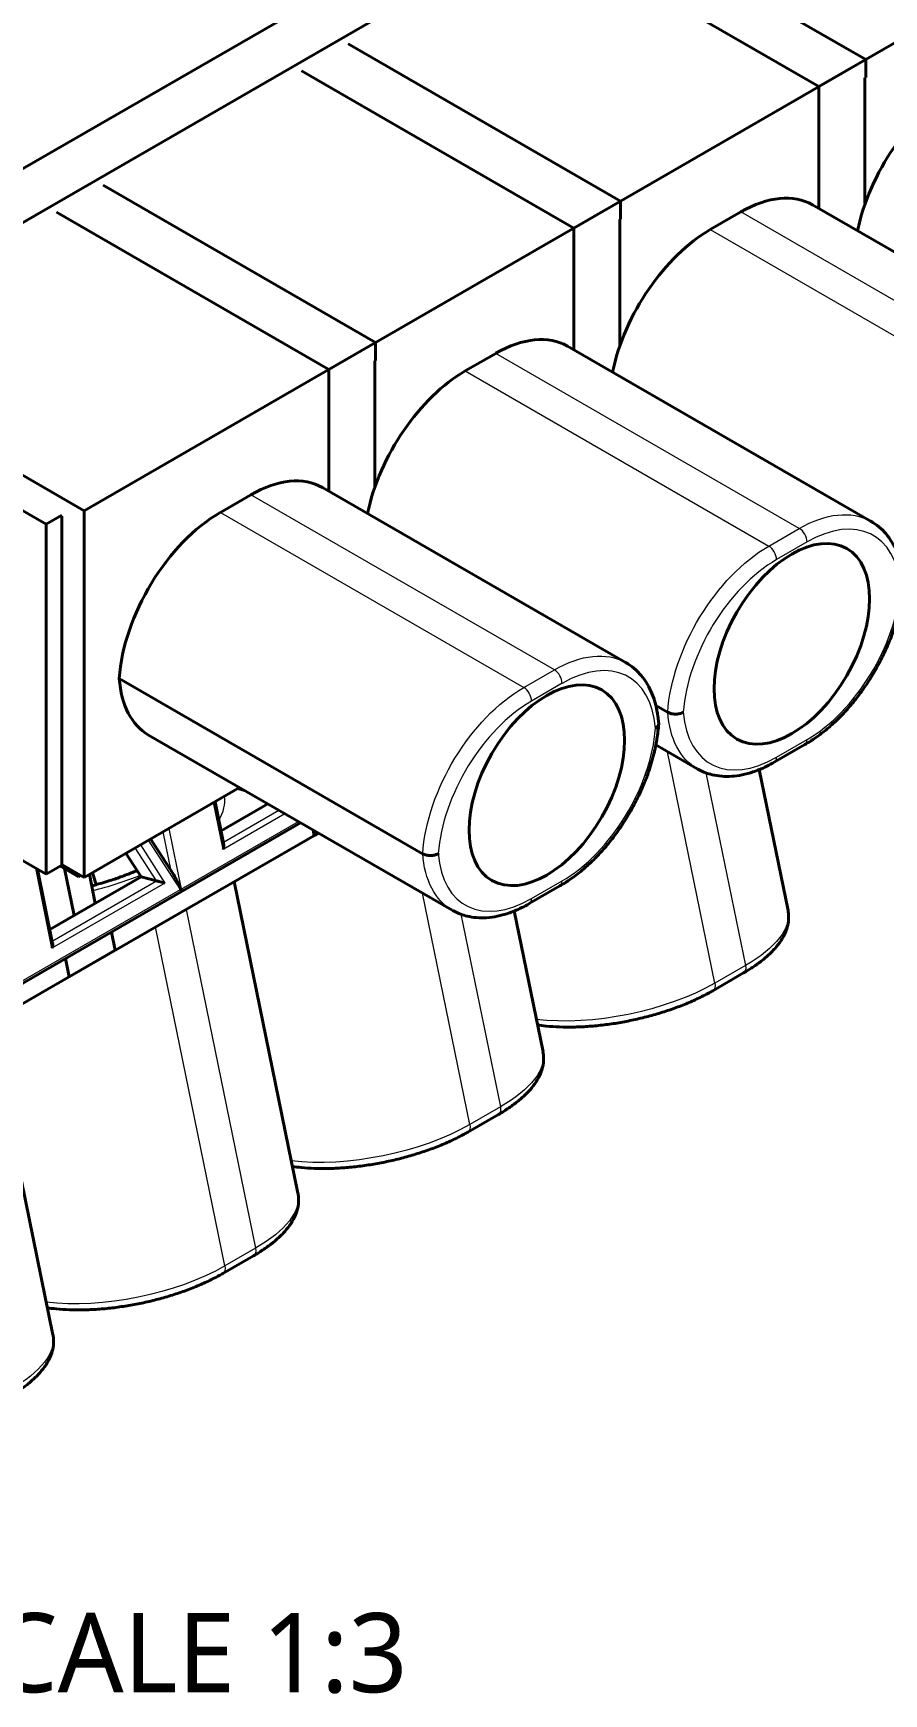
# Model space of a CAD drawing. Header units: inches. Extents: x 0 to 11, y 0 to 8.5.
# Drawn here: x 7.448 to 8.737, y 4.602 to 7.118 of the extents above; entities that cross this region are included whole.
import ezdxf

# ---------------------------------------------------------------- set-up
doc = ezdxf.new("R2010")
doc.units = ezdxf.units.IN
doc.header["$LTSCALE"] = 0.5
doc.header["$MEASUREMENT"] = 0
for name, color, linetype, lineweight in [('ANNOTATION_TEXT', 7, 'Continuous', 25), ('TANGENT_LINES', 7, 'Continuous', 15), ('Visible', 7, 'Continuous', 40)]:
    doc.layers.add(name, color=color, linetype=linetype, lineweight=lineweight)
doc.styles.add('Onshape-Standard-View-Label', font='NotoSans-Regular.ttf', dxfattribs={"height": 0.12})

msp = doc.modelspace()

# ---------------------------------------------------------------- linework, layer by layer
at = {"layer": 'TANGENT_LINES'}
for p, q in [((8.9798, 6.5817), (8.5202, 6.847)), ((8.4739, 6.8203), (8.9335, 6.5549)), ((8.6087, 6.3674), (8.1491, 6.6328)), ((8.1028, 6.6061), (8.5625, 6.3407)), ((8.2377, 6.1532), (7.778, 6.4185)), ((7.7318, 6.3918), (8.1914, 6.1265)), ((8.5625, 6.3407), (8.6087, 6.3674)), ((8.6205, 6.347), (8.5743, 6.3203)), ((8.1914, 6.1265), (8.2377, 6.1532)), ((8.2495, 6.1328), (8.2032, 6.106)), ((8.5743, 6.0209), (8.6205, 6.0476)), ((8.4808, 5.6785), (8.4091, 6.0292)), ((8.4673, 5.9974), (8.5271, 5.7052)), ((7.7361, 5.8812), (7.7216, 5.9522)), ((7.7364, 5.8919), (7.8206, 5.9405)), ((7.6538, 5.913), (7.6726, 5.8209)), ((7.6726, 5.8209), (7.8501, 5.9234)), ((7.8297, 5.9352), (7.7361, 5.8812)), ((7.6107, 5.8881), (7.6479, 5.8302)), ((7.6714, 5.8203), (7.6231, 5.8953)), ((7.6573, 5.8486), (7.6452, 5.908)), ((7.6351, 5.8334), (7.6028, 5.8836)), ((7.4768, 5.7315), (7.4521, 5.8527)), ((7.4915, 5.8569), (7.5172, 5.842)), ((7.5172, 5.842), (7.5184, 5.8427)), ((7.537, 5.8456), (7.5423, 5.8274)), ((7.4133, 5.6712), (7.6714, 5.8203)), ((7.6479, 5.8302), (7.4768, 5.7315)), ((7.4771, 5.7422), (7.6351, 5.8334)), ((8.1097, 5.4643), (8.038, 5.815)), ((8.2032, 5.8067), (8.2495, 5.8334)), ((7.6799, 5.7903), (7.7849, 5.2768)), ((7.7387, 5.25), (7.6336, 5.7636)), ((8.0962, 5.7831), (8.156, 5.491)), ((8.5271, 5.7052), (8.4808, 5.6785)), ((8.156, 5.491), (8.1097, 5.4643)), ((7.7849, 5.2768), (7.7387, 5.25))]:
    msp.add_line(p, q, dxfattribs=at)
at = {"layer": 'TANGENT_LINES', "extrusion": (0, 0, -1)}
for centre, major_axis, ratio, start_param, end_param in [((8.6087, 6.19), (-0.1086, -0.1882), 0.57735, 2.356194, 3.133884), ((8.5625, 6.1633), (-0.1086, -0.1882), 0.57735, 0.865008, 2.356194), ((8.2377, 5.9758), (-0.1086, -0.1882), 0.57735, 2.356194, 3.133884), ((8.1914, 5.9491), (-0.1086, -0.1882), 0.57735, 0.865008, 2.356194), ((8.5625, 6.1915), (-0.1086, -0.1882), 0.57735, 12.566371, 13.272159), ((8.1914, 5.9773), (-0.1086, -0.1882), 0.57735, 12.566371, 13.272159), ((8.3787, 5.745), (0.2129, 0.0436), 0.408248, 0, 0.886077), ((8.5157, 5.7083), (-0.0083, 0.0144), 0.57735, 2.094395, 3.141593), ((8.3324, 5.7183), (0.2129, 0.0436), 0.408248, 0.886077, 2.262101), ((8.4694, 5.6816), (-0.0083, 0.0144), 0.57735, 2.094395, 3.141887), ((8.0076, 5.5308), (0.2129, 0.0436), 0.408248, 12.566371, 13.452448), ((8.1446, 5.494), (-0.0083, 0.0144), 0.57735, 2.094395, 3.141593), ((7.9613, 5.504), (0.2129, 0.0436), 0.408248, 0.886077, 2.262101), ((8.0984, 5.4673), (-0.0083, 0.0144), 0.57735, 2.094395, 3.141887), ((7.6365, 5.3165), (0.2129, 0.0436), 0.408248, 12.566371, 13.452448), ((7.7736, 5.2798), (-0.0083, 0.0144), 0.57735, 2.094395, 3.141593), ((7.5903, 5.2898), (0.2129, 0.0436), 0.408248, 0.886077, 2.262101), ((7.7273, 5.2531), (-0.0083, 0.0144), 0.57735, 2.094395, 3.141887), ((7.2655, 5.1023), (0.2129, 0.0436), 0.408248, 0, 0.886077)]:
    msp.add_ellipse(centre, major_axis=major_axis, ratio=ratio, start_param=start_param, end_param=end_param, dxfattribs=at)
at = {"layer": 'TANGENT_LINES'}
for centre, major_axis, ratio, start_param, end_param in [((8.6087, 6.3538), (0.0083, -0.0144), 0.57735, 0.785398, 2.356194), ((8.6205, 6.1832), (0.1003, 0.1737), 0.57735, 11.867212, 13.351769), ((8.5625, 6.3271), (0.0083, -0.0144), 0.57735, 0.785398, 2.356194), ((8.5743, 6.1565), (0.1003, 0.1737), 0.57735, 0.785398, 2.269955), ((8.6205, 6.2114), (0.1003, 0.1737), 0.57735, 10.210176, 11.694733), ((8.2495, 5.969), (0.1003, 0.1737), 0.57735, 11.867212, 13.351769), ((8.2377, 6.1396), (0.0083, -0.0144), 0.57735, 0.785398, 2.356194), ((8.1914, 6.1129), (0.0083, -0.0144), 0.57735, 0.785398, 2.356194), ((8.2032, 5.9422), (0.1003, 0.1737), 0.57735, 0.785398, 2.269955), ((8.5743, 6.1847), (0.1003, 0.1737), 0.57735, 8.725619, 10.210176), ((8.2495, 5.9972), (0.1003, 0.1737), 0.57735, 10.210176, 11.694733), ((8.6087, 6.0544), (0.0083, -0.0144), 0.57735, 0.000194, 0.785398), ((8.5625, 6.0277), (0.0083, -0.0144), 0.57735, 0.000188, 0.785398), ((7.4928, 5.9131), (-0.2449, -0.0501), 0.408248, 2.786386, 3.126036), ((8.2032, 5.9705), (0.1003, 0.1737), 0.57735, 8.725619, 10.210176), ((7.4928, 5.9131), (-0.2449, -0.0501), 0.408248, 1.674126, 1.986929), ((8.2377, 5.8402), (0.0083, -0.0144), 0.57735, 0.000194, 0.785398), ((8.1914, 5.8135), (0.0083, -0.0144), 0.57735, 0.000188, 0.785398)]:
    msp.add_ellipse(centre, major_axis=major_axis, ratio=ratio, start_param=start_param, end_param=end_param, dxfattribs=at)
at = {"layer": 'Visible'}
for p, q in [((7.0183, 6.6737), (8.5976, 7.5854)), ((7.0891, 6.6329), (8.6683, 7.5446)), ((8.7092, 7.0778), (8.2966, 7.316)), ((8.6385, 7.037), (8.2259, 7.2752)), ((8.6385, 7.037), (9.0803, 7.292)), ((8.3381, 6.8635), (7.9255, 7.1018)), ((8.2674, 6.8227), (8.7092, 7.0778)), ((8.7092, 7.0778), (8.7092, 7.0506)), ((8.2674, 6.8227), (7.8548, 7.0609)), ((8.7081, 7.05), (8.7092, 7.0506)), ((8.7081, 7.05), (8.7081, 6.8587)), ((8.6385, 6.8522), (8.6385, 7.037)), ((7.967, 6.6493), (7.5544, 6.8875)), ((7.8963, 6.6085), (7.4837, 6.8467)), ((7.8963, 6.6085), (8.3381, 6.8635)), ((8.3381, 6.8635), (8.3381, 6.8363)), ((8.4739, 6.8203), (8.5202, 6.847)), ((9.0885, 6.5924), (8.6288, 6.8578)), ((8.2674, 6.638), (8.2674, 6.8227)), ((8.3371, 6.8357), (8.3381, 6.8363)), ((8.3371, 6.8357), (8.3371, 6.6445)), ((7.4682, 6.3738), (6.972, 6.6603)), ((7.5253, 6.3942), (7.967, 6.6493)), ((7.967, 6.6493), (7.967, 6.6221)), ((8.7174, 6.3782), (8.2578, 6.6435)), ((7.5253, 6.3942), (7.1126, 6.6325)), ((7.966, 6.6215), (7.967, 6.6221)), ((7.966, 6.6215), (7.966, 6.4302)), ((8.1028, 6.6061), (8.1491, 6.6328)), ((7.8963, 6.4237), (7.8963, 6.6085)), ((7.7318, 6.3918), (7.778, 6.4185)), ((8.3463, 6.1639), (7.8867, 6.4293)), ((7.5253, 5.8388), (7.5253, 6.3942)), ((7.4682, 6.3738), (7.4918, 6.3874)), ((7.4682, 6.3738), (7.4682, 5.8434)), ((7.4918, 6.3863), (7.4918, 5.8581)), ((8.0382, 5.8747), (7.5786, 6.1401)), ((7.4682, 5.8434), (6.972, 6.1299)), ((8.4093, 6.089), (8.3912, 6.0994)), ((8.3958, 6.0701), (8.3953, 6.0764)), ((8.3957, 6.0719), (8.3953, 6.0694)), ((7.6231, 6.0545), (8.0828, 5.7891)), ((8.3902, 6.0337), (8.3914, 6.0395)), ((8.3912, 6.0395), (8.4538, 6.0033)), ((8.3931, 6.0489), (8.3943, 6.0569)), ((8.5708, 6.0133), (8.6171, 6.04)), ((8.5916, 5.7886), (8.5478, 6.0022)), ((7.761, 5.9749), (7.5253, 5.8388)), ((7.7583, 5.9733), (7.7684, 5.9706)), ((7.7371, 5.8883), (7.7239, 5.9534)), ((7.8036, 5.9503), (7.7328, 5.9094)), ((7.172, 5.5281), (7.8534, 5.9215)), ((7.8803, 5.906), (7.5029, 5.6881)), ((7.6612, 5.8425), (7.6262, 5.897)), ((7.8722, 5.9106), (7.8739, 5.9023)), ((7.8803, 5.906), (7.8739, 5.9023)), ((7.5889, 5.8755), (7.612, 5.8396)), ((7.4778, 5.7386), (7.4549, 5.8511)), ((7.4682, 5.8434), (7.4927, 5.8576)), ((7.612, 5.8396), (7.4736, 5.7597)), ((7.4895, 5.8557), (7.5172, 5.8398)), ((7.4918, 5.8581), (7.5253, 5.8388)), ((7.4956, 5.8522), (7.5102, 5.7809)), ((7.5172, 5.8434), (7.5172, 5.842)), ((7.5172, 5.8398), (7.5172, 5.842)), ((7.5172, 5.8398), (7.5204, 5.8416)), ((7.5334, 5.8435), (7.5424, 5.7994)), ((7.5435, 5.8277), (7.5382, 5.8462)), ((7.612, 5.8396), (7.6351, 5.8334)), ((7.5436, 5.8277), (7.537, 5.826)), ((7.8494, 5.3601), (7.7528, 5.8324)), ((8.1997, 5.799), (8.246, 5.8258)), ((8.2205, 5.5743), (8.1767, 5.788)), ((8.5924, 5.7824), (8.5923, 5.7839)), ((7.5668, 5.756), (7.5725, 5.7283)), ((7.5725, 5.7283), (7.1318, 5.4738)), ((7.4972, 5.7158), (7.5029, 5.6881)), ((8.4778, 5.6671), (8.524, 5.6939)), ((7.4783, 5.1458), (7.3817, 5.6181)), ((8.2213, 5.5682), (8.2212, 5.5697)), ((8.1067, 5.4529), (8.153, 5.4796)), ((7.8503, 5.3539), (7.8501, 5.3555)), ((7.7356, 5.2387), (7.7819, 5.2654)), ((7.4792, 5.1397), (7.479, 5.1412))]:
    msp.add_line(p, q, dxfattribs=at)
for centre, radius, start, end in [((8.2902, 6.0792), 0.1026, 28.0747, 36.9664), ((8.2716, 6.0701), 0.1233, 13.7877, 27.767), ((8.0768, 6.1037), 0.3212, 339.6236, 345.0051), ((8.496, 6.0764), 0.0843, 240.7888, 250.0733), ((8.4789, 6.1712), 0.1828, 292.1592, 300.1905), ((8.1249, 5.8622), 0.0843, 240.7888, 250.0733), ((8.1194, 5.9286), 0.1521, 285.2037, 292.1696), ((8.1078, 5.957), 0.1828, 292.1592, 300.1905)]:
    msp.add_arc(centre, radius, start, end, dxfattribs=at)
at = {"layer": 'Visible', "extrusion": (0, 0, -1)}
for centre, major_axis, ratio, start_param, end_param in [((8.845, 6.8571), (-0.1086, -0.1882), 0.57735, 1.053116, 2.356194), ((8.5202, 6.6696), (-0.1086, -0.1882), 0.57735, 2.356194, 3.141593), ((8.4739, 6.6429), (-0.1086, -0.1882), 0.57735, 1.053116, 2.356194), ((8.1491, 6.4554), (-0.1086, -0.1882), 0.57735, 2.356194, 3.141593), ((8.1028, 6.4287), (-0.1086, -0.1882), 0.57735, 1.053116, 2.356194), ((7.778, 6.2411), (-0.1086, -0.1882), 0.57735, 2.356194, 3.141593), ((7.7318, 6.2144), (-0.1086, -0.1882), 0.57735, 0.865008, 2.356194), ((8.6087, 6.19), (-0.1086, -0.1882), 0.57735, 3.133884, 3.141593), ((8.2377, 5.9758), (-0.1086, -0.1882), 0.57735, 3.133884, 3.141593), ((7.7318, 6.2426), (-0.1086, -0.1882), 0.57735, 0, 0.705789), ((8.5625, 6.1915), (-0.1086, -0.1882), 0.57735, 12.558662, 12.566371), ((7.6687, 5.8186), (0.0113, -0.0278), 0.125696, 10.014642, 10.995404), ((7.6669, 5.8215), (-0.00939, 0.00227), 0.014466, 10.390356, 10.485774), ((7.668, 5.8221), (-0.00385, -0.00856), 0.497954, 10.915511, 11.010929), ((8.1914, 5.9773), (-0.1086, -0.1882), 0.57735, 12.558662, 12.566371)]:
    msp.add_ellipse(centre, major_axis=major_axis, ratio=ratio, start_param=start_param, end_param=end_param, dxfattribs=at)
at = {"layer": 'Visible'}
for centre in [(8.5974, 6.1927), (8.2263, 5.9784)]:
    msp.add_ellipse(centre, major_axis=(0.0833, 0.1443), ratio=0.57735, dxfattribs=at)
for centre, major_axis, ratio, start_param, end_param in [((7.7315, 5.8824), (-0.00385, -0.00856), 0.497954, 1.65086, 2.536544), ((7.6434, 5.8315), (0.00939, -0.00227), 0.014466, 9.934578, 11.505375), ((7.4723, 5.7327), (-0.00385, -0.00856), 0.497954, 1.65086, 2.536544)]:
    msp.add_ellipse(centre, major_axis=major_axis, ratio=ratio, start_param=start_param, end_param=end_param, dxfattribs=at)
for points, knots in [([(8.7624, 6.3137), (8.761, 6.3186), (8.7582, 6.3285), (8.7514, 6.3434), (8.7426, 6.3565), (8.733, 6.3673), (8.7211, 6.3761), (8.7177, 6.378), (8.7164, 6.3787)], [0, 0, 0, 0, 0.179266, 0.364406, 0.54521, 0.722241, 0.896498, 1, 1, 1, 1]), ([(8.6171, 6.04), (8.6198, 6.0416), (8.6263, 6.0454), (8.6431, 6.0572), (8.6587, 6.0703), (8.6743, 6.0855), (8.689, 6.1021), (8.7029, 6.1199), (8.7157, 6.1387), (8.7274, 6.1585), (8.7378, 6.1788), (8.7468, 6.1998), (8.7542, 6.2202), (8.76, 6.2415), (8.7618, 6.2501), (8.7625, 6.2538)], [0, 0, 0, 0, 0.055219, 0.13221, 0.210628, 0.290262, 0.370869, 0.452194, 0.533972, 0.615931, 0.697796, 0.779292, 0.860151, 0.940125, 1, 1, 1, 1]), ([(8.3721, 6.1409), (8.372, 6.1412), (8.3711, 6.1423), (8.3613, 6.154), (8.3502, 6.1617), (8.3466, 6.1637), (8.3453, 6.1645)], [0, 0, 0, 0, 0.104351, 0.452991, 0.796166, 1, 1, 1, 1]), ([(8.3946, 6.0823), (8.3935, 6.0887), (8.3919, 6.0973), (8.3915, 6.099), (8.3913, 6.0995)], [0, 0, 0, 0, 0.744416, 1, 1, 1, 1]), ([(8.4329, 6.089), (8.4329, 6.089), (8.4327, 6.0889), (8.4297, 6.0873), (8.4248, 6.0862), (8.4193, 6.0861), (8.4138, 6.0869), (8.4108, 6.0883), (8.4093, 6.089)], [0, 0, 0, 0, 0.037741, 0.190807, 0.39331, 0.600673, 0.80533, 1, 1, 1, 1]), ([(8.3953, 6.0694), (8.3947, 6.0683), (8.3935, 6.0663), (8.391, 6.0648), (8.3908, 6.0647), (8.3908, 6.0647)], [0, 0, 0, 0, 0.48072, 0.892623, 1, 1, 1, 1]), ([(8.3943, 6.0569), (8.3947, 6.061), (8.3954, 6.0674), (8.3956, 6.0701), (8.3957, 6.0711)], [0, 0, 0, 0, 0.638858, 1, 1, 1, 1]), ([(8.3953, 6.0764), (8.3952, 6.0776), (8.3949, 6.0799), (8.3947, 6.0815), (8.3946, 6.0823)], [0, 0, 0, 0, 0.553105, 1, 1, 1, 1]), ([(8.3914, 6.0395), (8.3921, 6.0433), (8.393, 6.0481), (8.3931, 6.0488), (8.3931, 6.0489)], [0, 0, 0, 0, 0.797599, 1, 1, 1, 1]), ([(8.387, 6.0205), (8.3877, 6.0229), (8.3889, 6.0275), (8.3898, 6.0317), (8.3902, 6.0337)], [0, 0, 0, 0, 0.517813, 1, 1, 1, 1]), ([(8.3662, 5.964), (8.3662, 5.9641), (8.3666, 5.9649), (8.3759, 5.9861), (8.3774, 5.9903), (8.3779, 5.9918)], [0, 0, 0, 0, 0.108126, 0.685416, 1, 1, 1, 1]), ([(8.4672, 5.9971), (8.4702, 5.9961), (8.4767, 5.9939), (8.4913, 5.9916), (8.5064, 5.9916), (8.522, 5.9937), (8.5383, 5.9982), (8.545, 6.0009), (8.5478, 6.002)], [0, 0, 0, 0, 0.141682, 0.31443, 0.49056, 0.671281, 0.857262, 1, 1, 1, 1]), ([(8.246, 5.8258), (8.2487, 5.8274), (8.2553, 5.8312), (8.272, 5.8429), (8.2876, 5.8561), (8.3032, 5.8713), (8.318, 5.8878), (8.3318, 5.9056), (8.3446, 5.9245), (8.3564, 5.9442), (8.3629, 5.9574), (8.3662, 5.964)], [0, 0, 0, 0, 0.079297, 0.189858, 0.30247, 0.416826, 0.53258, 0.649366, 0.766802, 0.884498, 1, 1, 1, 1]), ([(8.0618, 5.8748), (8.0618, 5.8747), (8.0616, 5.8746), (8.0586, 5.8731), (8.0537, 5.872), (8.0482, 5.8718), (8.0427, 5.8726), (8.0397, 5.874), (8.0382, 5.8747)], [0, 0, 0, 0, 0.037741, 0.190807, 0.39331, 0.600673, 0.80533, 1, 1, 1, 1]), ([(7.6059, 5.8493), (7.6044, 5.8487), (7.6003, 5.8469), (7.5818, 5.8396), (7.5664, 5.8343), (7.5447, 5.828), (7.5437, 5.8278), (7.5436, 5.8277)], [0, 0, 0, 0, 0.144268, 0.404998, 0.673168, 0.94671, 1, 1, 1, 1]), ([(8.5923, 5.7839), (8.592, 5.7859), (8.5916, 5.7883), (8.5915, 5.7887), (8.5915, 5.7888)], [0, 0, 0, 0, 0.779692, 1, 1, 1, 1]), ([(8.0961, 5.7829), (8.0991, 5.7819), (8.1056, 5.7797), (8.1203, 5.7774), (8.1348, 5.7773), (8.1509, 5.7796), (8.1568, 5.7812), (8.1592, 5.7818)], [0, 0, 0, 0, 0.17654, 0.391789, 0.611252, 0.836436, 1, 1, 1, 1]), ([(8.524, 5.6939), (8.5267, 5.6954), (8.5328, 5.699), (8.5479, 5.7091), (8.5607, 5.7196), (8.5721, 5.731), (8.5813, 5.7427), (8.5879, 5.7552), (8.5915, 5.7659), (8.5928, 5.7769), (8.5925, 5.7808), (8.5924, 5.7824)], [0, 0, 0, 0, 0.097978, 0.230537, 0.358987, 0.483343, 0.603752, 0.720097, 0.825803, 0.928187, 1, 1, 1, 1]), ([(8.212, 5.6151), (8.2162, 5.6145), (8.2257, 5.6132), (8.2459, 5.6119), (8.2665, 5.6118), (8.2882, 5.6127), (8.3103, 5.6148), (8.3327, 5.6179), (8.355, 5.6221), (8.3771, 5.6273), (8.3987, 5.6334), (8.4195, 5.6403), (8.4398, 5.6483), (8.4574, 5.6561), (8.4747, 5.6653), (8.4771, 5.6667), (8.4778, 5.6671)], [0, 0, 0, 0, 0.060328, 0.133721, 0.208647, 0.284816, 0.361921, 0.43964, 0.517641, 0.59559, 0.673144, 0.74997, 0.825745, 0.900164, 0.971149, 1, 1, 1, 1]), ([(8.153, 5.4796), (8.1556, 5.4811), (8.1617, 5.4847), (8.1768, 5.4949), (8.1896, 5.5053), (8.2011, 5.5167), (8.2102, 5.5285), (8.2169, 5.541), (8.2204, 5.5517), (8.2217, 5.5627), (8.2214, 5.5665), (8.2213, 5.5682)], [0, 0, 0, 0, 0.097978, 0.230537, 0.358987, 0.483343, 0.603752, 0.720097, 0.825803, 0.928187, 1, 1, 1, 1]), ([(8.2212, 5.5697), (8.2209, 5.5716), (8.2205, 5.5741), (8.2204, 5.5745), (8.2204, 5.5746)], [0, 0, 0, 0, 0.779692, 1, 1, 1, 1]), ([(7.8409, 5.4008), (7.8452, 5.4002), (7.8546, 5.399), (7.8748, 5.3976), (7.8954, 5.3975), (7.9172, 5.3985), (7.9392, 5.4006), (7.9616, 5.4037), (7.9839, 5.4079), (8.006, 5.413), (8.0276, 5.4192), (8.0484, 5.4261), (8.0687, 5.434), (8.0863, 5.4418), (8.1036, 5.4511), (8.106, 5.4525), (8.1067, 5.4529)], [0, 0, 0, 0, 0.060328, 0.133721, 0.208647, 0.284816, 0.361921, 0.43964, 0.517641, 0.59559, 0.673144, 0.74997, 0.825745, 0.900164, 0.971149, 1, 1, 1, 1]), ([(7.8501, 5.3555), (7.8498, 5.3574), (7.8495, 5.3598), (7.8494, 5.3602), (7.8493, 5.3603)], [0, 0, 0, 0, 0.779692, 1, 1, 1, 1]), ([(7.7819, 5.2654), (7.7845, 5.2669), (7.7906, 5.2705), (7.8058, 5.2806), (7.8186, 5.2911), (7.83, 5.3025), (7.8391, 5.3142), (7.8458, 5.3267), (7.8494, 5.3374), (7.8506, 5.3484), (7.8504, 5.3523), (7.8503, 5.3539)], [0, 0, 0, 0, 0.097978, 0.230537, 0.358987, 0.483343, 0.603752, 0.720097, 0.825803, 0.928187, 1, 1, 1, 1]), ([(7.4698, 5.1866), (7.4741, 5.186), (7.4835, 5.1847), (7.5037, 5.1834), (7.5244, 5.1833), (7.5461, 5.1842), (7.5682, 5.1863), (7.5905, 5.1895), (7.6128, 5.1936), (7.6349, 5.1988), (7.6565, 5.2049), (7.6774, 5.2118), (7.6977, 5.2198), (7.7152, 5.2276), (7.7325, 5.2368), (7.7349, 5.2382), (7.7356, 5.2387)], [0, 0, 0, 0, 0.060328, 0.133721, 0.208647, 0.284816, 0.361921, 0.43964, 0.517641, 0.59559, 0.673144, 0.74997, 0.825745, 0.900164, 0.971149, 1, 1, 1, 1]), ([(7.4108, 5.0511), (7.4134, 5.0527), (7.4196, 5.0562), (7.4347, 5.0664), (7.4475, 5.0769), (7.4589, 5.0883), (7.468, 5.1), (7.4747, 5.1125), (7.4783, 5.1232), (7.4795, 5.1342), (7.4793, 5.1381), (7.4792, 5.1397)], [0, 0, 0, 0, 0.097978, 0.230537, 0.358987, 0.483343, 0.603752, 0.720097, 0.825803, 0.928187, 1, 1, 1, 1]), ([(7.479, 5.1412), (7.4788, 5.1431), (7.4784, 5.1456), (7.4783, 5.146), (7.4783, 5.1461)], [0, 0, 0, 0, 0.779692, 1, 1, 1, 1])]:
    msp.add_open_spline(points, degree=3, knots=knots, dxfattribs=at)

# ---------------------------------------------------------------- texts
at = {"layer": 'ANNOTATION_TEXT', "color": 7, "insert": (7.6582, 4.7241), "char_height": 0.12, "attachment_point": 2, "style": 'Onshape-Standard-View-Label'}
msp.add_mtext('SCALE 1:3', dxfattribs=at)

doc.saveas('drawing.dxf')
